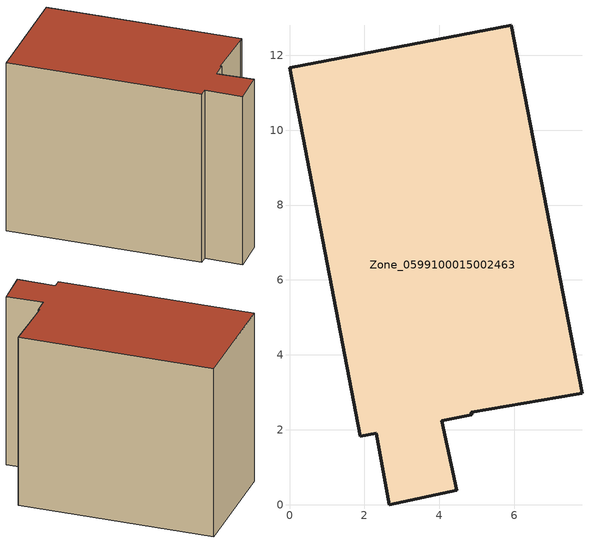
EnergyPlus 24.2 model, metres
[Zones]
Zone_0599100015002463
 floor ground (C_G): 7.65,2.95 4.85,2.48 4.86,2.41 4.07,2.25 4.47,0.39 2.67,0 2.32,1.91 1.89,1.83 0,11.67 5.92,12.8 7.81,2.98 z0.67
 wall outside (C_F): 0,11.67 1.89,1.83 2.32,1.91 2.67,0 4.47,0.39 4.07,2.25 4.86,2.41 4.85,2.48 7.65,2.95 7.81,2.98 5.92,12.8 0,11.67 z0.67:9.89
 roof outside (C_R): 4.85,2.48 7.65,2.95 7.81,2.98 5.92,12.8 0,11.67 1.89,1.83 2.32,1.91 2.67,0 4.47,0.39 4.07,2.25 4.86,2.41 z9.89
[BUILDING]
Pand.0599100015002463: North Axis=0; Terrain=City; Loads Convergence Tolerance Value=0.04; Temperature Convergence Tolerance Value=0.4; Solar Distribution=FullExterior; Maximum Number of Warmup Days=25; Minimum Number of Warmup Days=1
[Site:Location]
Rotterdam.The.Hague.AP_ZH_NLD Design_Conditions: Latitude=51.96; Longitude=4.45; Time Zone=1; Elevation=-4.5
[SITE:GROUNDTEMPERATURE:BUILDINGSURFACE]
18, 18, 18, 18, 18, 18, 18, 18, 18, 18, 18, 18
[MATERIAL] Thermal Absorptance=0.9; Solar Absorptance=0.7; Visible Absorptance=0.7
Name | Roughness | Thickness | Conductivity | Density | Specific Heat
G.TI.1975-1991 | MediumSmooth | 0.15 | 0.288461 | 540 | 1210
F.TI.1975-1991 | Rough | 0.3 | 0.230769 | 1920 | 840
R.TI.1975-1991 | MediumRough | 0.2 | 0.153846 | 1500 | 1000
[CONSTRUCTION]
C_G: G.TI.1975-1991
C_F: F.TI.1975-1991
C_R: R.TI.1975-1991
[ZONE]
Zone_0599100015002463: Type=1; Multiplier=1; Ceiling Height=Autocalculate; Volume=Autocalculate; Floor Area=autocalculate; Part of Total Floor Area=Yes
[ZONEINFILTRATION:DESIGNFLOWRATE]
Infil_Zone_0599100015002463: Zone or ZoneList or Space or SpaceList=Zone_0599100015002463; Schedule=AlwaysOn; Design Flow Rate Calculation Method=Flow/Area; Flow Rate per Floor Area=0.003; Constant Term Coefficient=1; Temperature Term Coefficient=0; Velocity Term Coefficient=0; Velocity Squared Term Coefficient=0
[HVACTEMPLATE:ZONE:IDEALLOADSAIRSYSTEM]
Zone_0599100015002463: Maximum Heating Supply Air Temperature=50; Minimum Cooling Supply Air Temperature=13; Maximum Heating Supply Air Humidity Ratio=0.0156; Minimum Cooling Supply Air Humidity Ratio=0.0077; Heating Limit=NoLimit; Cooling Limit=NoLimit; Dehumidification Control Type=ConstantSensibleHeatRatio; Cooling Sensible Heat Ratio=0.7; Dehumidification Setpoint=60; Humidification Control Type=None; Humidification Setpoint=30; Outdoor Air Method=None; Outdoor Air Flow Rate per Person=0.00944; Outdoor Air Flow Rate per Zone Floor Area=0; Outdoor Air Flow Rate per Zone=0; Demand Controlled Ventilation Type=None; Outdoor Air Economizer Type=NoEconomizer; Heat Recovery Type=None; Sensible Heat Recovery Effectiveness=0.7; Latent Heat Recovery Effectiveness=0.65
[ZONECONTROL:THERMOSTAT]
ThermostatControl_Zone_0599100015002463: Zone or ZoneList=Zone_0599100015002463; Control Type Schedule=DualSetpointControlType; Control 1=Thermostat_Zone_0599100015002463; Temperature Difference Between Cutout And Setpoint=0
[THERMOSTATSETPOINT:DUALSETPOINT]
Thermostat_Zone_0599100015002463: Heating Setpoint Temperature Schedule=HeatingSetpoint_Zone_0599100015002463; Cooling Setpoint Temperature Schedule=CoolingSetpoint_Zone_0599100015002463
[SCHEDULE:COMPACT]
HeatingSetpoint_Zone_0599100015002463: Through: 12/31, For: AllDays, Until: 24:00, 21
CoolingSetpoint_Zone_0599100015002463: Through: 12/31, For: AllDays, Until: 24:00, 24
DualSetpointControlType: Through: 12/31, For: AllDays, Until: 24:00, 4
AlwaysOn: Through: 12/31, For: AllDays, Until: 24:00, 1
